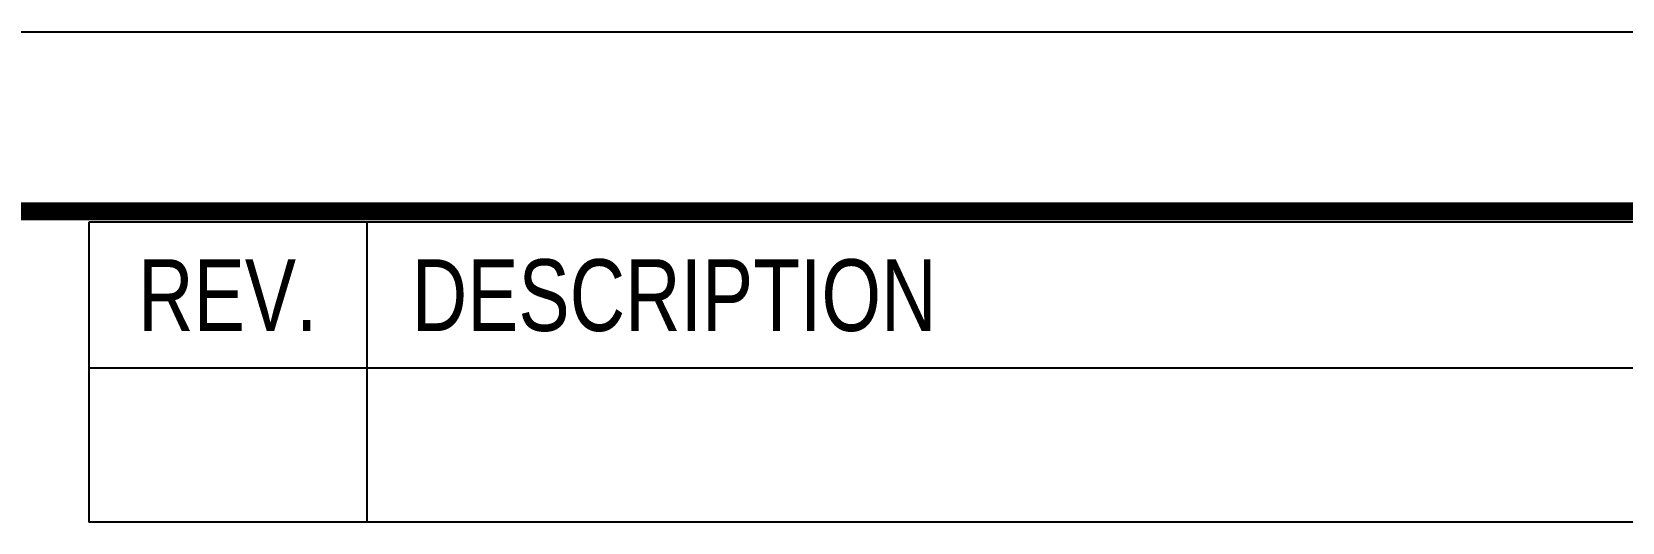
# Model space of a CAD drawing. Header units: millimetres. Extents: x 7 to 417, y 7 to 293.
# Drawn here: x 281.1 to 344.4, y 273.3 to 292.9 of the extents above; entities that cross this region are included whole.
import ezdxf

# ---------------------------------------------------------------- set-up
doc = ezdxf.new("R2010")
doc.units = ezdxf.units.MM
doc.header["$LTSCALE"] = 23.335714
doc.layers.get('0').update_dxf_attribs({"linetype": 'CONTINUOUS'})
doc.styles.get("Standard").update_dxf_attribs({"font": 'txt', "width": 0.8})

msp = doc.modelspace()

# ---------------------------------------------------------------- linework, layer by layer
at = {"color": 7, "linetype": 'Continuous'}
for p, q in [((7.143, 292.857), (417.143, 292.857)), ((409.759, 285.274), (283.331, 285.274)), ((283.331, 285.274), (283.331, 273.332)), ((294.402, 285.274), (294.402, 273.332)), ((409.759, 279.471), (283.331, 279.471)), ((409.759, 273.332), (283.331, 273.332))]:
    msp.add_line(p, q, dxfattribs=at)
at = {"color": 7, "linetype": 'Continuous', "const_width": 0.714}
msp.add_lwpolyline([(410, 285.714), (14.286, 285.714)], dxfattribs=at)

# ---------------------------------------------------------------- texts
at = {"color": 2, "linetype": 'Continuous', "line_spacing_factor": 0.9}
for s, insert, char_height, width, attachment_point in [('REV.', (288.867, 283.801), 2.8571, 9.14286, 2), ('  DESCRIPTION', (294.492, 283.801), 2.85714, 29.71429, 1)]:
    msp.add_mtext(s, dxfattribs=dict(at, insert=insert, char_height=char_height, width=width, attachment_point=attachment_point))

doc.saveas('drawing.dxf')
